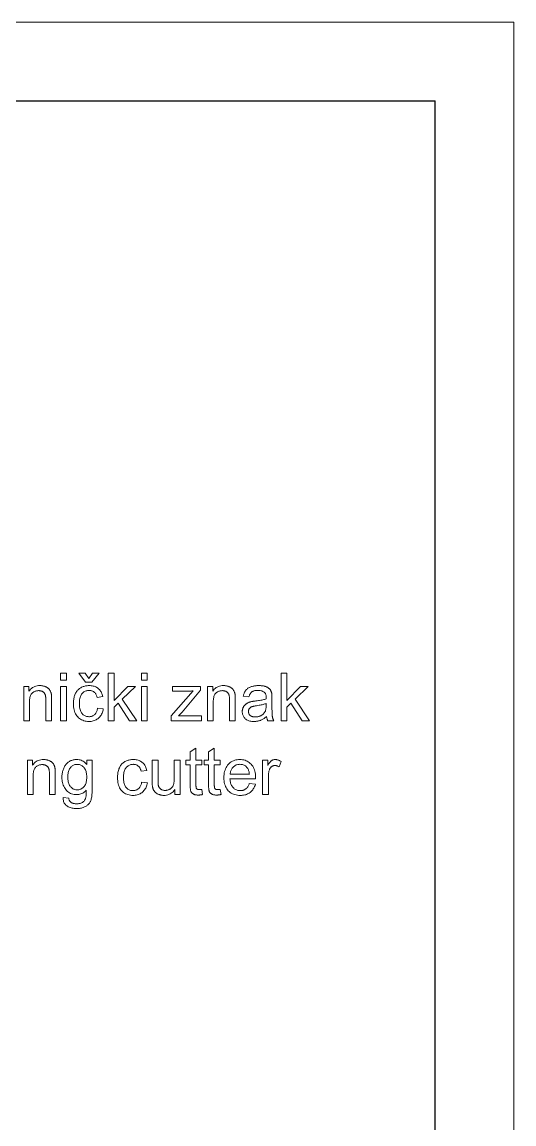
# Model space of a CAD drawing. Extents: x 0 to 297, y 0 to 420.
# Drawn here: x 265.8 to 297, y 350.2 to 420 of the extents above; entities that cross this region are included whole.
import ezdxf

# ---------------------------------------------------------------- set-up
doc = ezdxf.new("R2010")
doc.units = 0

msp = doc.modelspace()

# ---------------------------------------------------------------- linework, layer by layer
at = {"color": 7, "lineweight": 13}
for p in [(0, 420), (297, 0)]:
    msp.add_line(p, (297, 420), dxfattribs=at)
at = {"color": 7, "lineweight": 30}
for p in [(20, 415), (292, 5)]:
    msp.add_line(p, (292, 415), dxfattribs=at)
at = {"color": 7, "lineweight": 13}
for points in [[(268.26, 378.331), (268.26, 378.754), (268.628, 378.754), (268.628, 378.331)], [(270.061, 378.423), (270.286, 378.771), (270.703, 378.771), (270.243, 378.198), (269.85, 378.198), (269.408, 378.771), (269.829, 378.771)], [(271.286, 375.754), (271.286, 378.754), (271.655, 378.754), (271.655, 377.043), (272.526, 377.927), (273.003, 377.927), (272.172, 377.121), (273.087, 375.754), (272.633, 375.754), (271.915, 376.865), (271.655, 376.616), (271.655, 375.754)], [(273.382, 378.331), (273.382, 378.754), (273.75, 378.754), (273.75, 378.331)], [(282.234, 375.754), (282.234, 378.754), (282.603, 378.754), (282.603, 377.043), (283.475, 377.927), (283.951, 377.927), (283.121, 377.121), (284.035, 375.754), (283.581, 375.754), (282.863, 376.865), (282.603, 376.616), (282.603, 375.754)], [(265.927, 375.754), (265.927, 377.927), (266.258, 377.927), (266.258, 377.618), (266.308, 377.686), (266.363, 377.747), (266.421, 377.801), (266.484, 377.848), (266.551, 377.887), (266.622, 377.919), (266.698, 377.944), (266.778, 377.962), (266.862, 377.973), (266.95, 377.977), (266.989, 377.976), (267.027, 377.974), (267.065, 377.97), (267.102, 377.965), (267.139, 377.959), (267.174, 377.951), (267.21, 377.942), (267.244, 377.931), (267.278, 377.919), (267.311, 377.906), (267.343, 377.891), (267.374, 377.876), (267.403, 377.86), (267.43, 377.842), (267.455, 377.824), (267.479, 377.805), (267.501, 377.786), (267.522, 377.765), (267.541, 377.743), (267.558, 377.721), (267.574, 377.697), (267.589, 377.673), (267.602, 377.648), (267.615, 377.622), (267.627, 377.595), (267.638, 377.568), (267.648, 377.539), (267.657, 377.51), (267.665, 377.48), (267.672, 377.449), (267.676, 377.427), (267.68, 377.402), (267.683, 377.373), (267.685, 377.342), (267.688, 377.308), (267.69, 377.271), (267.691, 377.23), (267.692, 377.187), (267.693, 377.14), (267.693, 377.09), (267.693, 375.754), (267.324, 375.754), (267.324, 377.076), (267.324, 377.12), (267.323, 377.162), (267.321, 377.201), (267.318, 377.238), (267.314, 377.273), (267.309, 377.305), (267.303, 377.336), (267.297, 377.364), (267.29, 377.389), (267.282, 377.413), (267.272, 377.435), (267.262, 377.456), (267.25, 377.476), (267.237, 377.495), (267.222, 377.513), (267.206, 377.53), (267.189, 377.547), (267.17, 377.562), (267.15, 377.577), (267.129, 377.591), (267.107, 377.603), (267.084, 377.615), (267.06, 377.625), (267.035, 377.633), (267.01, 377.641), (266.984, 377.647), (266.957, 377.651), (266.93, 377.655), (266.901, 377.657), (266.872, 377.657), (266.826, 377.656), (266.781, 377.651), (266.737, 377.644), (266.694, 377.633), (266.653, 377.62), (266.613, 377.604), (266.574, 377.584), (266.537, 377.562), (266.501, 377.536), (266.466, 377.508), (266.434, 377.475), (266.405, 377.437), (266.379, 377.394), (266.357, 377.346), (266.338, 377.292), (266.323, 377.232), (266.311, 377.167), (266.302, 377.097), (266.297, 377.022), (266.295, 376.941), (266.295, 375.754)], [(268.26, 375.754), (268.26, 377.927), (268.628, 377.927), (268.628, 375.754)], [(270.607, 376.55), (270.969, 376.503), (270.955, 376.43), (270.938, 376.36), (270.917, 376.293), (270.892, 376.23), (270.863, 376.169), (270.831, 376.112), (270.795, 376.059), (270.756, 376.008), (270.712, 375.961), (270.665, 375.917), (270.615, 375.877), (270.563, 375.841), (270.508, 375.809), (270.452, 375.781), (270.393, 375.758), (270.332, 375.739), (270.268, 375.724), (270.203, 375.714), (270.135, 375.707), (270.065, 375.705), (269.977, 375.708), (269.893, 375.717), (269.813, 375.731), (269.736, 375.752), (269.662, 375.778), (269.592, 375.81), (269.526, 375.848), (269.463, 375.892), (269.403, 375.941), (269.347, 375.997), (269.296, 376.058), (269.25, 376.123), (269.209, 376.194), (269.174, 376.27), (269.144, 376.351), (269.12, 376.438), (269.101, 376.529), (269.087, 376.625), (269.079, 376.726), (269.076, 376.833), (269.077, 376.902), (269.081, 376.97), (269.087, 377.036), (269.095, 377.1), (269.105, 377.163), (269.118, 377.223), (269.133, 377.282), (269.151, 377.339), (269.171, 377.395), (269.193, 377.449), (269.217, 377.5), (269.244, 377.549), (269.274, 377.595), (269.306, 377.639), (269.34, 377.68), (269.377, 377.718), (269.416, 377.753), (269.457, 377.786), (269.501, 377.817), (269.548, 377.845), (269.596, 377.87), (269.645, 377.892), (269.695, 377.912), (269.745, 377.929), (269.797, 377.944), (269.849, 377.955), (269.902, 377.965), (269.956, 377.971), (270.011, 377.975), (270.067, 377.977), (270.136, 377.975), (270.203, 377.969), (270.267, 377.96), (270.329, 377.948), (270.388, 377.932), (270.445, 377.912), (270.499, 377.889), (270.551, 377.862), (270.599, 377.832), (270.646, 377.797), (270.689, 377.76), (270.729, 377.72), (270.766, 377.677), (270.8, 377.63), (270.83, 377.581), (270.858, 377.528), (270.882, 377.473), (270.902, 377.415), (270.92, 377.353), (270.934, 377.289), (270.576, 377.234), (270.565, 377.276), (270.553, 377.317), (270.538, 377.355), (270.523, 377.392), (270.505, 377.426), (270.486, 377.457), (270.466, 377.487), (270.444, 377.515), (270.42, 377.54), (270.395, 377.563), (270.369, 377.584), (270.341, 377.603), (270.312, 377.62), (270.282, 377.634), (270.252, 377.646), (270.22, 377.656), (270.187, 377.664), (270.152, 377.669), (270.117, 377.673), (270.081, 377.674), (270.026, 377.672), (269.974, 377.666), (269.923, 377.656), (269.875, 377.642), (269.829, 377.624), (269.785, 377.602), (269.742, 377.576), (269.702, 377.546), (269.665, 377.512), (269.629, 377.474), (269.596, 377.432), (269.566, 377.385), (269.54, 377.334), (269.517, 377.277), (269.498, 377.217), (269.483, 377.151), (269.47, 377.081), (269.462, 377.006), (269.457, 376.927), (269.455, 376.843), (269.456, 376.758), (269.461, 376.677), (269.47, 376.602), (269.482, 376.531), (269.497, 376.465), (269.515, 376.404), (269.537, 376.347), (269.562, 376.295), (269.591, 376.249), (269.623, 376.206), (269.657, 376.169), (269.694, 376.135), (269.732, 376.105), (269.773, 376.079), (269.816, 376.058), (269.861, 376.04), (269.908, 376.026), (269.957, 376.016), (270.008, 376.01), (270.061, 376.008), (270.103, 376.009), (270.144, 376.013), (270.184, 376.02), (270.223, 376.029), (270.26, 376.041), (270.295, 376.056), (270.329, 376.073), (270.362, 376.093), (270.393, 376.116), (270.423, 376.141), (270.451, 376.169), (270.477, 376.2), (270.5, 376.234), (270.522, 376.27), (270.541, 376.31), (270.559, 376.352), (270.574, 376.397), (270.587, 376.445), (270.598, 376.496)], [(273.382, 375.754), (273.382, 377.927), (273.75, 377.927), (273.75, 375.754)], [(275.281, 375.754), (275.281, 376.053), (276.664, 377.641), (276.618, 377.639), (276.572, 377.637), (276.528, 377.635), (276.485, 377.633), (276.443, 377.632), (276.402, 377.631), (276.362, 377.63), (276.323, 377.629), (276.285, 377.629), (276.249, 377.629), (275.363, 377.629), (275.363, 377.927), (277.139, 377.927), (277.139, 377.684), (275.962, 376.305), (275.735, 376.053), (275.784, 376.056), (275.833, 376.06), (275.881, 376.062), (275.928, 376.065), (275.975, 376.067), (276.021, 376.068), (276.067, 376.07), (276.112, 376.071), (276.156, 376.071), (276.2, 376.071), (277.204, 376.071), (277.204, 375.754)], [(277.571, 375.754), (277.571, 377.927), (277.902, 377.927), (277.902, 377.618), (277.952, 377.686), (278.007, 377.747), (278.065, 377.801), (278.128, 377.848), (278.195, 377.887), (278.266, 377.919), (278.342, 377.944), (278.422, 377.962), (278.506, 377.973), (278.594, 377.977), (278.633, 377.976), (278.671, 377.974), (278.709, 377.97), (278.746, 377.965), (278.782, 377.959), (278.818, 377.951), (278.853, 377.942), (278.888, 377.931), (278.922, 377.919), (278.955, 377.906), (278.987, 377.891), (279.018, 377.876), (279.047, 377.86), (279.074, 377.842), (279.099, 377.824), (279.123, 377.805), (279.145, 377.786), (279.166, 377.765), (279.185, 377.743), (279.202, 377.721), (279.218, 377.697), (279.232, 377.673), (279.246, 377.648), (279.259, 377.622), (279.271, 377.595), (279.282, 377.568), (279.292, 377.539), (279.301, 377.51), (279.309, 377.48), (279.316, 377.449), (279.32, 377.427), (279.324, 377.402), (279.327, 377.373), (279.329, 377.342), (279.332, 377.308), (279.333, 377.271), (279.335, 377.23), (279.336, 377.187), (279.337, 377.14), (279.337, 377.09), (279.337, 375.754), (278.968, 375.754), (278.968, 377.076), (278.968, 377.12), (278.967, 377.162), (278.965, 377.201), (278.962, 377.238), (278.958, 377.273), (278.953, 377.305), (278.947, 377.336), (278.941, 377.364), (278.934, 377.389), (278.925, 377.413), (278.916, 377.435), (278.906, 377.456), (278.894, 377.476), (278.88, 377.495), (278.866, 377.513), (278.85, 377.53), (278.833, 377.547), (278.814, 377.562), (278.794, 377.577), (278.773, 377.591), (278.751, 377.603), (278.728, 377.615), (278.704, 377.625), (278.679, 377.633), (278.654, 377.641), (278.628, 377.647), (278.601, 377.651), (278.574, 377.655), (278.545, 377.657), (278.516, 377.657), (278.47, 377.656), (278.425, 377.651), (278.381, 377.644), (278.338, 377.633), (278.297, 377.62), (278.257, 377.604), (278.218, 377.584), (278.181, 377.562), (278.145, 377.536), (278.11, 377.508), (278.078, 377.475), (278.048, 377.437), (278.023, 377.394), (278.001, 377.346), (277.982, 377.292), (277.966, 377.232), (277.954, 377.167), (277.946, 377.097), (277.941, 377.022), (277.939, 376.941), (277.939, 375.754)], [(281.32, 376.022), (281.279, 375.988), (281.238, 375.957), (281.198, 375.927), (281.158, 375.899), (281.119, 375.874), (281.08, 375.85), (281.041, 375.829), (281.002, 375.809), (280.964, 375.792), (280.926, 375.777), (280.888, 375.763), (280.849, 375.751), (280.81, 375.74), (280.77, 375.731), (280.73, 375.723), (280.689, 375.717), (280.647, 375.712), (280.605, 375.708), (280.563, 375.706), (280.52, 375.705), (280.45, 375.707), (280.383, 375.712), (280.32, 375.721), (280.26, 375.733), (280.203, 375.749), (280.15, 375.768), (280.099, 375.791), (280.053, 375.817), (280.009, 375.847), (279.969, 375.88), (279.933, 375.916), (279.9, 375.954), (279.871, 375.994), (279.846, 376.036), (279.825, 376.079), (279.808, 376.125), (279.794, 376.173), (279.784, 376.222), (279.779, 376.274), (279.777, 376.327), (279.777, 376.359), (279.78, 376.39), (279.783, 376.42), (279.788, 376.45), (279.795, 376.48), (279.803, 376.509), (279.812, 376.537), (279.823, 376.565), (279.836, 376.592), (279.849, 376.619), (279.864, 376.645), (279.88, 376.669), (279.897, 376.693), (279.915, 376.716), (279.933, 376.738), (279.953, 376.758), (279.973, 376.778), (279.994, 376.797), (280.017, 376.814), (280.04, 376.831), (280.064, 376.846), (280.088, 376.861), (280.113, 376.875), (280.139, 376.888), (280.165, 376.901), (280.192, 376.912), (280.219, 376.923), (280.247, 376.933), (280.276, 376.943), (280.305, 376.951), (280.328, 376.957), (280.353, 376.963), (280.38, 376.968), (280.409, 376.974), (280.441, 376.979), (280.475, 376.985), (280.511, 376.99), (280.549, 376.996), (280.589, 377.001), (280.632, 377.007), (280.719, 377.017), (280.801, 377.029), (280.879, 377.04), (280.951, 377.052), (281.019, 377.065), (281.083, 377.078), (281.141, 377.091), (281.195, 377.105), (281.245, 377.119), (281.289, 377.133), (281.289, 377.148), (281.29, 377.162), (281.29, 377.174), (281.29, 377.185), (281.291, 377.195), (281.291, 377.204), (281.291, 377.212), (281.291, 377.219), (281.291, 377.225), (281.291, 377.23), (281.29, 377.273), (281.287, 377.314), (281.282, 377.353), (281.274, 377.388), (281.265, 377.421), (281.254, 377.452), (281.24, 377.48), (281.224, 377.505), (281.207, 377.527), (281.187, 377.547), (281.157, 377.571), (281.125, 377.592), (281.09, 377.61), (281.052, 377.627), (281.011, 377.64), (280.968, 377.652), (280.922, 377.66), (280.873, 377.667), (280.821, 377.67), (280.767, 377.672), (280.717, 377.671), (280.669, 377.668), (280.624, 377.663), (280.581, 377.657), (280.541, 377.649), (280.504, 377.639), (280.47, 377.627), (280.438, 377.613), (280.41, 377.598), (280.383, 377.581), (280.359, 377.561), (280.337, 377.539), (280.315, 377.513), (280.295, 377.485), (280.276, 377.454), (280.258, 377.421), (280.242, 377.384), (280.227, 377.345), (280.213, 377.303), (280.2, 377.258), (279.84, 377.307), (279.851, 377.353), (279.862, 377.396), (279.875, 377.438), (279.89, 377.478), (279.905, 377.516), (279.922, 377.553), (279.94, 377.587), (279.959, 377.62), (279.98, 377.652), (280.002, 377.681), (280.025, 377.709), (280.051, 377.735), (280.078, 377.76), (280.108, 377.784), (280.139, 377.807), (280.173, 377.828), (280.209, 377.848), (280.246, 377.866), (280.286, 377.884), (280.327, 377.9), (280.37, 377.914), (280.415, 377.927), (280.461, 377.939), (280.508, 377.949), (280.557, 377.957), (280.607, 377.964), (280.658, 377.97), (280.711, 377.973), (280.765, 377.976), (280.82, 377.977), (280.875, 377.976), (280.928, 377.974), (280.978, 377.971), (281.026, 377.966), (281.073, 377.96), (281.117, 377.953), (281.159, 377.944), (281.199, 377.935), (281.237, 377.924), (281.273, 377.911), (281.307, 377.898), (281.339, 377.884), (281.369, 377.869), (281.397, 377.853), (281.424, 377.837), (281.448, 377.82), (281.471, 377.803), (281.492, 377.785), (281.511, 377.766), (281.528, 377.746), (281.544, 377.726), (281.559, 377.705), (281.573, 377.682), (281.586, 377.659), (281.598, 377.634), (281.609, 377.608), (281.619, 377.582), (281.628, 377.554), (281.636, 377.525), (281.643, 377.496), (281.647, 377.475), (281.65, 377.452), (281.652, 377.426), (281.655, 377.396), (281.657, 377.364), (281.659, 377.328), (281.66, 377.29), (281.661, 377.248), (281.661, 377.204), (281.661, 377.156), (281.661, 376.665), (281.662, 376.566), (281.662, 376.474), (281.664, 376.391), (281.665, 376.314), (281.667, 376.246), (281.67, 376.184), (281.673, 376.131), (281.677, 376.085), (281.681, 376.046), (281.685, 376.015), (281.69, 375.988), (281.696, 375.961), (281.703, 375.934), (281.711, 375.908), (281.72, 375.882), (281.73, 375.856), (281.741, 375.83), (281.752, 375.805), (281.765, 375.779), (281.778, 375.754), (281.393, 375.754), (281.382, 375.777), (281.372, 375.802), (281.363, 375.826), (281.354, 375.852), (281.346, 375.879), (281.339, 375.906), (281.333, 375.934), (281.328, 375.962), (281.323, 375.992)], [(281.289, 376.845), (281.247, 376.829), (281.201, 376.813), (281.151, 376.798), (281.096, 376.783), (281.038, 376.769), (280.976, 376.756), (280.91, 376.742), (280.84, 376.73), (280.766, 376.717), (280.687, 376.706), (280.643, 376.699), (280.602, 376.692), (280.563, 376.685), (280.527, 376.678), (280.493, 376.671), (280.463, 376.664), (280.435, 376.656), (280.409, 376.648), (280.386, 376.64), (280.366, 376.632), (280.348, 376.624), (280.33, 376.614), (280.313, 376.604), (280.298, 376.593), (280.283, 376.582), (280.269, 376.569), (280.255, 376.556), (280.243, 376.542), (280.231, 376.528), (280.221, 376.512), (280.211, 376.496), (280.202, 376.48), (280.195, 376.464), (280.188, 376.447), (280.182, 376.429), (280.178, 376.412), (280.174, 376.394), (280.172, 376.375), (280.17, 376.356), (280.17, 376.337), (280.171, 376.308), (280.174, 376.28), (280.18, 376.253), (280.188, 376.227), (280.198, 376.202), (280.21, 376.178), (280.224, 376.155), (280.241, 376.133), (280.26, 376.112), (280.281, 376.092), (280.305, 376.073), (280.33, 376.056), (280.357, 376.042), (280.387, 376.029), (280.419, 376.018), (280.452, 376.009), (280.488, 376.002), (280.526, 375.998), (280.566, 375.995), (280.608, 375.994), (280.65, 375.995), (280.691, 375.997), (280.731, 376.002), (280.77, 376.009), (280.809, 376.017), (280.846, 376.027), (280.882, 376.039), (280.918, 376.053), (280.953, 376.069), (280.986, 376.087), (281.018, 376.106), (281.049, 376.127), (281.078, 376.149), (281.105, 376.172), (281.13, 376.197), (281.153, 376.223), (281.175, 376.251), (281.195, 376.28), (281.213, 376.31), (281.23, 376.341), (281.241, 376.368), (281.251, 376.396), (281.26, 376.427), (281.268, 376.46), (281.274, 376.496), (281.28, 376.534), (281.284, 376.574), (281.287, 376.617), (281.288, 376.662), (281.289, 376.71)], [(277.213, 371.402), (277.266, 371.076), (277.235, 371.07), (277.205, 371.064), (277.175, 371.059), (277.147, 371.055), (277.118, 371.052), (277.091, 371.049), (277.064, 371.046), (277.038, 371.045), (277.012, 371.044), (276.988, 371.043), (276.948, 371.044), (276.911, 371.046), (276.875, 371.049), (276.841, 371.054), (276.809, 371.059), (276.779, 371.066), (276.751, 371.074), (276.724, 371.084), (276.699, 371.095), (276.676, 371.107), (276.655, 371.12), (276.635, 371.134), (276.616, 371.148), (276.599, 371.164), (276.582, 371.18), (276.567, 371.197), (276.554, 371.215), (276.542, 371.234), (276.531, 371.253), (276.521, 371.274), (276.512, 371.297), (276.505, 371.324), (276.498, 371.356), (276.492, 371.393), (276.487, 371.434), (276.483, 371.48), (276.48, 371.53), (276.478, 371.585), (276.476, 371.644), (276.476, 371.708), (276.476, 372.959), (276.206, 372.959), (276.206, 373.245), (276.476, 373.245), (276.476, 373.784), (276.842, 374.005), (276.842, 373.245), (277.213, 373.245), (277.213, 372.959), (276.842, 372.959), (276.842, 371.688), (276.842, 371.658), (276.843, 371.629), (276.844, 371.604), (276.845, 371.58), (276.847, 371.559), (276.849, 371.539), (276.852, 371.523), (276.855, 371.508), (276.858, 371.496), (276.862, 371.485), (276.866, 371.477), (276.87, 371.468), (276.876, 371.46), (276.881, 371.452), (276.887, 371.445), (276.894, 371.438), (276.901, 371.431), (276.909, 371.425), (276.917, 371.419), (276.925, 371.414), (276.934, 371.409), (276.944, 371.404), (276.955, 371.4), (276.966, 371.397), (276.979, 371.394), (276.992, 371.391), (277.005, 371.39), (277.02, 371.388), (277.035, 371.387), (277.051, 371.387), (277.064, 371.387), (277.077, 371.388), (277.091, 371.388), (277.106, 371.389), (277.122, 371.391), (277.139, 371.392), (277.156, 371.394), (277.174, 371.396), (277.193, 371.399)], [(278.377, 371.402), (278.43, 371.076), (278.399, 371.07), (278.369, 371.064), (278.34, 371.059), (278.311, 371.055), (278.283, 371.052), (278.255, 371.049), (278.229, 371.046), (278.202, 371.045), (278.177, 371.044), (278.152, 371.043), (278.113, 371.044), (278.075, 371.046), (278.04, 371.049), (278.006, 371.054), (277.974, 371.059), (277.944, 371.066), (277.915, 371.074), (277.889, 371.084), (277.864, 371.095), (277.841, 371.107), (277.819, 371.12), (277.799, 371.134), (277.78, 371.148), (277.763, 371.164), (277.747, 371.18), (277.732, 371.197), (277.718, 371.215), (277.706, 371.234), (277.695, 371.253), (277.685, 371.274), (277.677, 371.297), (277.669, 371.324), (277.662, 371.356), (277.657, 371.393), (277.652, 371.434), (277.648, 371.48), (277.644, 371.53), (277.642, 371.585), (277.641, 371.644), (277.64, 371.708), (277.64, 372.959), (277.37, 372.959), (277.37, 373.245), (277.64, 373.245), (277.64, 373.784), (278.007, 374.005), (278.007, 373.245), (278.377, 373.245), (278.377, 372.959), (278.007, 372.959), (278.007, 371.688), (278.007, 371.658), (278.007, 371.629), (278.008, 371.604), (278.01, 371.58), (278.011, 371.559), (278.014, 371.539), (278.016, 371.523), (278.019, 371.508), (278.022, 371.496), (278.026, 371.485), (278.03, 371.477), (278.035, 371.468), (278.04, 371.46), (278.046, 371.452), (278.052, 371.445), (278.058, 371.438), (278.065, 371.431), (278.073, 371.425), (278.081, 371.419), (278.09, 371.414), (278.099, 371.409), (278.109, 371.404), (278.119, 371.4), (278.131, 371.397), (278.143, 371.394), (278.156, 371.391), (278.17, 371.39), (278.184, 371.388), (278.199, 371.387), (278.215, 371.387), (278.228, 371.387), (278.241, 371.388), (278.256, 371.388), (278.271, 371.389), (278.286, 371.391), (278.303, 371.392), (278.32, 371.394), (278.338, 371.396), (278.357, 371.399)], [(266.156, 371.072), (266.156, 373.245), (266.488, 373.245), (266.488, 372.936), (266.538, 373.004), (266.592, 373.065), (266.65, 373.119), (266.713, 373.165), (266.78, 373.205), (266.851, 373.237), (266.927, 373.262), (267.007, 373.28), (267.091, 373.291), (267.179, 373.294), (267.218, 373.294), (267.257, 373.292), (267.294, 373.288), (267.331, 373.283), (267.368, 373.277), (267.404, 373.269), (267.439, 373.26), (267.473, 373.249), (267.507, 373.237), (267.54, 373.224), (267.573, 373.209), (267.603, 373.194), (267.632, 373.177), (267.659, 373.16), (267.684, 373.142), (267.708, 373.123), (267.73, 373.103), (267.751, 373.083), (267.77, 373.061), (267.787, 373.039), (267.803, 373.015), (267.818, 372.991), (267.832, 372.966), (267.845, 372.94), (267.857, 372.913), (267.868, 372.886), (267.878, 372.857), (267.887, 372.828), (267.895, 372.798), (267.902, 372.766), (267.905, 372.744), (267.909, 372.719), (267.912, 372.691), (267.915, 372.66), (267.917, 372.626), (267.919, 372.588), (267.92, 372.548), (267.921, 372.505), (267.922, 372.458), (267.922, 372.408), (267.922, 371.072), (267.554, 371.072), (267.554, 372.394), (267.553, 372.438), (267.552, 372.48), (267.55, 372.519), (267.547, 372.556), (267.543, 372.591), (267.538, 372.623), (267.533, 372.654), (267.526, 372.681), (267.519, 372.707), (267.511, 372.731), (267.501, 372.753), (267.491, 372.773), (267.479, 372.794), (267.466, 372.813), (267.451, 372.831), (267.435, 372.848), (267.418, 372.865), (267.399, 372.88), (267.379, 372.895), (267.358, 372.909), (267.336, 372.921), (267.313, 372.933), (267.289, 372.943), (267.265, 372.951), (267.239, 372.959), (267.213, 372.965), (267.186, 372.969), (267.159, 372.973), (267.131, 372.975), (267.101, 372.975), (267.055, 372.974), (267.01, 372.969), (266.966, 372.962), (266.923, 372.951), (266.882, 372.938), (266.842, 372.921), (266.804, 372.902), (266.766, 372.88), (266.73, 372.854), (266.695, 372.826), (266.663, 372.793), (266.634, 372.755), (266.608, 372.712), (266.586, 372.663), (266.567, 372.609), (266.552, 372.55), (266.54, 372.485), (266.531, 372.415), (266.526, 372.34), (266.524, 372.259), (266.524, 371.072)], [(268.419, 370.892), (268.777, 370.839), (268.783, 370.807), (268.79, 370.776), (268.798, 370.747), (268.808, 370.721), (268.82, 370.696), (268.833, 370.672), (268.848, 370.651), (268.865, 370.631), (268.883, 370.613), (268.902, 370.597), (268.931, 370.578), (268.961, 370.56), (268.994, 370.545), (269.028, 370.532), (269.064, 370.521), (269.103, 370.511), (269.143, 370.504), (269.186, 370.499), (269.23, 370.496), (269.277, 370.495), (269.327, 370.496), (269.374, 370.499), (269.42, 370.504), (269.463, 370.511), (269.503, 370.521), (269.542, 370.532), (269.578, 370.545), (269.611, 370.56), (269.643, 370.578), (269.672, 370.597), (269.699, 370.619), (269.724, 370.641), (269.747, 370.666), (269.769, 370.692), (269.788, 370.72), (269.806, 370.75), (269.822, 370.781), (269.837, 370.813), (269.849, 370.848), (269.86, 370.884), (269.865, 370.909), (269.87, 370.939), (269.874, 370.974), (269.878, 371.013), (269.881, 371.058), (269.883, 371.108), (269.885, 371.163), (269.886, 371.222), (269.887, 371.287), (269.887, 371.357), (269.837, 371.302), (269.785, 371.254), (269.731, 371.211), (269.674, 371.174), (269.615, 371.143), (269.554, 371.118), (269.49, 371.098), (269.424, 371.083), (269.356, 371.075), (269.285, 371.072), (269.197, 371.075), (269.114, 371.085), (269.034, 371.101), (268.959, 371.124), (268.887, 371.153), (268.82, 371.188), (268.757, 371.23), (268.698, 371.279), (268.642, 371.334), (268.591, 371.395), (268.545, 371.461), (268.503, 371.53), (268.466, 371.601), (268.434, 371.675), (268.407, 371.751), (268.385, 371.83), (268.368, 371.911), (268.355, 371.995), (268.348, 372.082), (268.346, 372.171), (268.347, 372.233), (268.35, 372.293), (268.356, 372.353), (268.364, 372.412), (268.374, 372.47), (268.386, 372.527), (268.401, 372.583), (268.418, 372.638), (268.437, 372.692), (268.458, 372.745), (268.482, 372.796), (268.507, 372.845), (268.535, 372.892), (268.564, 372.936), (268.596, 372.978), (268.63, 373.017), (268.665, 373.054), (268.703, 373.089), (268.743, 373.121), (268.785, 373.151), (268.828, 373.178), (268.873, 373.203), (268.92, 373.224), (268.968, 373.243), (269.017, 373.259), (269.068, 373.272), (269.121, 373.282), (269.175, 373.289), (269.23, 373.293), (269.287, 373.294), (269.363, 373.291), (269.435, 373.282), (269.506, 373.266), (269.573, 373.245), (269.638, 373.217), (269.7, 373.182), (269.759, 373.142), (269.816, 373.095), (269.87, 373.042), (269.921, 372.983), (269.921, 373.245), (270.261, 373.245), (270.261, 371.367), (270.26, 371.268), (270.257, 371.176), (270.252, 371.089), (270.245, 371.008), (270.235, 370.933), (270.224, 370.864), (270.21, 370.801), (270.195, 370.744), (270.177, 370.693), (270.158, 370.647), (270.136, 370.606), (270.112, 370.566), (270.085, 370.528), (270.056, 370.492), (270.024, 370.458), (269.99, 370.425), (269.954, 370.395), (269.915, 370.366), (269.874, 370.338), (269.83, 370.313), (269.784, 370.29), (269.737, 370.269), (269.687, 370.25), (269.634, 370.234), (269.58, 370.221), (269.524, 370.21), (269.466, 370.201), (269.406, 370.195), (269.343, 370.191), (269.279, 370.19), (269.203, 370.192), (269.129, 370.197), (269.059, 370.206), (268.992, 370.218), (268.927, 370.234), (268.866, 370.253), (268.808, 370.276), (268.752, 370.302), (268.7, 370.332), (268.651, 370.365), (268.605, 370.402), (268.565, 370.442), (268.529, 370.486), (268.499, 370.533), (268.473, 370.584), (268.452, 370.639), (268.437, 370.697), (268.426, 370.758), (268.42, 370.823)], [(268.724, 372.198), (268.726, 372.114), (268.731, 372.036), (268.74, 371.962), (268.751, 371.892), (268.767, 371.828), (268.785, 371.768), (268.807, 371.712), (268.833, 371.661), (268.862, 371.615), (268.894, 371.573), (268.929, 371.536), (268.965, 371.503), (269.004, 371.473), (269.044, 371.448), (269.085, 371.426), (269.129, 371.408), (269.174, 371.395), (269.221, 371.385), (269.269, 371.379), (269.32, 371.377), (269.37, 371.379), (269.418, 371.385), (269.465, 371.395), (269.51, 371.408), (269.553, 371.426), (269.595, 371.447), (269.635, 371.473), (269.673, 371.502), (269.71, 371.535), (269.745, 371.572), (269.778, 371.614), (269.807, 371.659), (269.833, 371.71), (269.855, 371.764), (269.874, 371.823), (269.89, 371.887), (269.902, 371.955), (269.91, 372.027), (269.916, 372.104), (269.917, 372.185), (269.915, 372.263), (269.91, 372.337), (269.901, 372.407), (269.889, 372.473), (269.873, 372.535), (269.854, 372.593), (269.831, 372.648), (269.804, 372.698), (269.774, 372.744), (269.74, 372.787), (269.704, 372.825), (269.667, 372.86), (269.628, 372.89), (269.587, 372.917), (269.545, 372.939), (269.502, 372.957), (269.457, 372.971), (269.411, 372.981), (269.363, 372.987), (269.314, 372.99), (269.265, 372.988), (269.218, 372.982), (269.173, 372.972), (269.129, 372.958), (269.086, 372.94), (269.045, 372.918), (269.006, 372.892), (268.968, 372.862), (268.931, 372.828), (268.896, 372.79), (268.863, 372.748), (268.834, 372.702), (268.808, 372.653), (268.786, 372.599), (268.767, 372.542), (268.752, 372.481), (268.74, 372.416), (268.731, 372.347), (268.726, 372.274)], [(273.4, 371.868), (273.762, 371.821), (273.749, 371.748), (273.731, 371.678), (273.71, 371.611), (273.685, 371.547), (273.657, 371.487), (273.625, 371.43), (273.589, 371.376), (273.549, 371.326), (273.506, 371.279), (273.459, 371.235), (273.409, 371.194), (273.356, 371.158), (273.302, 371.127), (273.245, 371.099), (273.186, 371.076), (273.125, 371.057), (273.062, 371.042), (272.996, 371.031), (272.928, 371.025), (272.858, 371.023), (272.77, 371.026), (272.686, 371.035), (272.606, 371.049), (272.529, 371.07), (272.456, 371.096), (272.386, 371.128), (272.319, 371.166), (272.256, 371.21), (272.197, 371.259), (272.141, 371.315), (272.089, 371.375), (272.043, 371.441), (272.002, 371.512), (271.967, 371.588), (271.937, 371.669), (271.913, 371.755), (271.894, 371.847), (271.88, 371.943), (271.872, 372.044), (271.87, 372.15), (271.871, 372.22), (271.874, 372.288), (271.88, 372.354), (271.888, 372.418), (271.899, 372.48), (271.911, 372.541), (271.927, 372.6), (271.944, 372.657), (271.964, 372.713), (271.986, 372.766), (272.011, 372.818), (272.038, 372.867), (272.067, 372.913), (272.099, 372.957), (272.133, 372.997), (272.17, 373.036), (272.209, 373.071), (272.251, 373.104), (272.295, 373.135), (272.341, 373.162), (272.389, 373.188), (272.438, 373.21), (272.488, 373.23), (272.539, 373.247), (272.59, 373.261), (272.642, 373.273), (272.696, 373.283), (272.75, 373.289), (272.804, 373.293), (272.86, 373.294), (272.929, 373.293), (272.996, 373.287), (273.061, 373.278), (273.123, 373.266), (273.182, 373.25), (273.238, 373.23), (273.292, 373.207), (273.344, 373.18), (273.393, 373.149), (273.439, 373.115), (273.482, 373.078), (273.523, 373.038), (273.56, 372.994), (273.593, 372.948), (273.624, 372.899), (273.651, 372.846), (273.675, 372.791), (273.696, 372.733), (273.713, 372.671), (273.728, 372.607), (273.37, 372.552), (273.358, 372.594), (273.346, 372.635), (273.332, 372.673), (273.316, 372.709), (273.299, 372.743), (273.28, 372.775), (273.259, 372.805), (273.237, 372.833), (273.214, 372.858), (273.188, 372.881), (273.162, 372.902), (273.134, 372.921), (273.106, 372.937), (273.076, 372.952), (273.045, 372.964), (273.013, 372.974), (272.98, 372.982), (272.946, 372.987), (272.911, 372.99), (272.874, 372.992), (272.82, 372.99), (272.767, 372.984), (272.717, 372.974), (272.668, 372.96), (272.622, 372.942), (272.578, 372.92), (272.536, 372.894), (272.496, 372.864), (272.458, 372.83), (272.422, 372.792), (272.389, 372.75), (272.359, 372.703), (272.333, 372.651), (272.311, 372.595), (272.292, 372.534), (272.276, 372.469), (272.264, 372.399), (272.255, 372.324), (272.25, 372.245), (272.248, 372.161), (272.25, 372.076), (272.255, 371.995), (272.263, 371.92), (272.275, 371.849), (272.29, 371.783), (272.309, 371.721), (272.33, 371.665), (272.355, 371.613), (272.384, 371.566), (272.416, 371.524), (272.451, 371.487), (272.487, 371.453), (272.526, 371.423), (272.567, 371.397), (272.609, 371.375), (272.654, 371.358), (272.701, 371.344), (272.75, 371.334), (272.801, 371.328), (272.854, 371.326), (272.896, 371.327), (272.938, 371.331), (272.978, 371.338), (273.016, 371.347), (273.053, 371.359), (273.088, 371.374), (273.122, 371.391), (273.155, 371.411), (273.186, 371.434), (273.216, 371.459), (273.244, 371.487), (273.27, 371.518), (273.294, 371.552), (273.315, 371.588), (273.335, 371.628), (273.352, 371.67), (273.367, 371.715), (273.38, 371.763), (273.391, 371.814)], [(275.502, 371.072), (275.502, 371.391), (275.449, 371.321), (275.393, 371.259), (275.333, 371.203), (275.27, 371.156), (275.203, 371.115), (275.132, 371.082), (275.057, 371.056), (274.979, 371.038), (274.898, 371.027), (274.812, 371.023), (274.774, 371.024), (274.736, 371.026), (274.699, 371.03), (274.662, 371.035), (274.626, 371.041), (274.591, 371.049), (274.555, 371.059), (274.521, 371.07), (274.487, 371.083), (274.453, 371.097), (274.421, 371.112), (274.39, 371.128), (274.361, 371.144), (274.333, 371.162), (274.308, 371.18), (274.284, 371.199), (274.262, 371.218), (274.241, 371.239), (274.223, 371.26), (274.205, 371.282), (274.19, 371.305), (274.175, 371.328), (274.161, 371.353), (274.148, 371.379), (274.137, 371.406), (274.126, 371.434), (274.116, 371.463), (274.107, 371.492), (274.099, 371.523), (274.092, 371.555), (274.088, 371.578), (274.084, 371.603), (274.08, 371.632), (274.077, 371.662), (274.075, 371.695), (274.073, 371.731), (274.071, 371.769), (274.07, 371.81), (274.07, 371.853), (274.069, 371.899), (274.069, 373.245), (274.438, 373.245), (274.438, 372.04), (274.438, 371.984), (274.439, 371.932), (274.44, 371.884), (274.441, 371.839), (274.443, 371.799), (274.446, 371.762), (274.449, 371.728), (274.452, 371.699), (274.456, 371.673), (274.46, 371.651), (274.468, 371.623), (274.477, 371.596), (274.488, 371.57), (274.501, 371.545), (274.514, 371.521), (274.53, 371.499), (274.547, 371.478), (274.566, 371.459), (274.586, 371.44), (274.608, 371.423), (274.631, 371.407), (274.655, 371.393), (274.68, 371.381), (274.706, 371.37), (274.733, 371.361), (274.762, 371.353), (274.791, 371.348), (274.822, 371.343), (274.853, 371.341), (274.886, 371.34), (274.919, 371.341), (274.951, 371.344), (274.983, 371.348), (275.015, 371.354), (275.047, 371.361), (275.077, 371.371), (275.108, 371.382), (275.138, 371.394), (275.168, 371.409), (275.197, 371.425), (275.225, 371.443), (275.252, 371.461), (275.276, 371.482), (275.3, 371.503), (275.321, 371.525), (275.341, 371.549), (275.359, 371.574), (275.375, 371.6), (275.39, 371.628), (275.403, 371.656), (275.414, 371.687), (275.424, 371.72), (275.433, 371.756), (275.441, 371.794), (275.448, 371.836), (275.453, 371.879), (275.458, 371.926), (275.461, 371.975), (275.462, 372.027), (275.463, 372.081), (275.463, 373.245), (275.831, 373.245), (275.831, 371.072)], [(280.225, 371.772), (280.606, 371.725), (280.586, 371.66), (280.563, 371.597), (280.538, 371.538), (280.509, 371.482), (280.477, 371.429), (280.442, 371.378), (280.404, 371.331), (280.363, 371.287), (280.319, 371.245), (280.272, 371.207), (280.222, 371.172), (280.169, 371.141), (280.114, 371.113), (280.056, 371.089), (279.995, 371.069), (279.931, 371.052), (279.865, 371.04), (279.796, 371.03), (279.724, 371.025), (279.65, 371.023), (279.556, 371.026), (279.467, 371.035), (279.382, 371.049), (279.3, 371.07), (279.222, 371.096), (279.149, 371.129), (279.079, 371.167), (279.013, 371.211), (278.952, 371.261), (278.894, 371.317), (278.841, 371.378), (278.793, 371.444), (278.751, 371.514), (278.715, 371.589), (278.684, 371.669), (278.659, 371.754), (278.64, 371.844), (278.626, 371.938), (278.617, 372.037), (278.614, 372.14), (278.617, 372.247), (278.626, 372.35), (278.64, 372.447), (278.66, 372.54), (278.685, 372.627), (278.716, 372.71), (278.753, 372.788), (278.795, 372.861), (278.843, 372.929), (278.897, 372.992), (278.955, 373.049), (279.016, 373.101), (279.081, 373.146), (279.15, 373.185), (279.221, 373.219), (279.296, 373.246), (279.374, 373.267), (279.456, 373.282), (279.541, 373.291), (279.629, 373.294), (279.715, 373.291), (279.797, 373.283), (279.877, 373.268), (279.953, 373.247), (280.025, 373.22), (280.095, 373.188), (280.161, 373.149), (280.225, 373.105), (280.285, 373.054), (280.342, 372.998), (280.394, 372.936), (280.441, 372.869), (280.482, 372.798), (280.518, 372.722), (280.549, 372.641), (280.574, 372.555), (280.593, 372.464), (280.607, 372.368), (280.615, 372.268), (280.618, 372.163), (280.618, 372.156), (280.618, 372.148), (280.618, 372.14), (280.617, 372.131), (280.617, 372.122), (280.617, 372.112), (280.617, 372.101), (280.617, 372.089), (280.616, 372.077), (280.616, 372.065), (278.995, 372.065), (279.001, 371.995), (279.01, 371.928), (279.022, 371.865), (279.037, 371.805), (279.056, 371.748), (279.078, 371.695), (279.103, 371.645), (279.131, 371.599), (279.163, 371.556), (279.198, 371.516), (279.235, 371.48), (279.274, 371.448), (279.315, 371.419), (279.358, 371.394), (279.402, 371.373), (279.449, 371.356), (279.497, 371.343), (279.547, 371.333), (279.598, 371.328), (279.652, 371.326), (279.692, 371.327), (279.731, 371.33), (279.768, 371.335), (279.805, 371.343), (279.84, 371.352), (279.874, 371.364), (279.906, 371.378), (279.938, 371.394), (279.969, 371.412), (279.998, 371.432), (280.026, 371.455), (280.053, 371.48), (280.078, 371.507), (280.103, 371.538), (280.126, 371.57), (280.148, 371.606), (280.169, 371.643), (280.189, 371.684), (280.208, 371.727)], [(279.016, 372.367), (280.229, 372.367), (280.223, 372.421), (280.216, 372.472), (280.206, 372.52), (280.195, 372.565), (280.182, 372.607), (280.167, 372.647), (280.151, 372.684), (280.132, 372.718), (280.112, 372.75), (280.09, 372.779), (280.054, 372.819), (280.015, 372.855), (279.975, 372.887), (279.932, 372.915), (279.888, 372.938), (279.841, 372.958), (279.792, 372.972), (279.741, 372.983), (279.689, 372.989), (279.633, 372.992), (279.584, 372.99), (279.535, 372.985), (279.489, 372.976), (279.443, 372.964), (279.4, 372.949), (279.358, 372.93), (279.318, 372.908), (279.279, 372.883), (279.242, 372.854), (279.207, 372.822), (279.174, 372.787), (279.144, 372.749), (279.117, 372.709), (279.093, 372.667), (279.073, 372.623), (279.055, 372.577), (279.04, 372.528), (279.029, 372.477), (279.021, 372.423)], [(281.064, 371.072), (281.064, 373.245), (281.395, 373.245), (281.395, 372.916), (281.421, 372.961), (281.445, 373.002), (281.47, 373.04), (281.494, 373.076), (281.517, 373.108), (281.541, 373.137), (281.564, 373.162), (281.586, 373.185), (281.608, 373.204), (281.63, 373.221), (281.651, 373.235), (281.674, 373.247), (281.696, 373.258), (281.719, 373.268), (281.743, 373.276), (281.766, 373.283), (281.791, 373.288), (281.815, 373.291), (281.841, 373.294), (281.866, 373.294), (281.903, 373.293), (281.941, 373.29), (281.978, 373.284), (282.016, 373.275), (282.054, 373.265), (282.092, 373.252), (282.13, 373.236), (282.168, 373.218), (282.206, 373.198), (282.245, 373.176), (282.118, 372.834), (282.091, 372.849), (282.064, 372.863), (282.037, 372.875), (282.01, 372.885), (281.983, 372.894), (281.956, 372.901), (281.929, 372.907), (281.902, 372.911), (281.875, 372.913), (281.848, 372.914), (281.824, 372.913), (281.8, 372.911), (281.777, 372.907), (281.755, 372.902), (281.733, 372.896), (281.712, 372.888), (281.691, 372.878), (281.67, 372.867), (281.65, 372.855), (281.631, 372.841), (281.612, 372.826), (281.595, 372.81), (281.578, 372.793), (281.563, 372.774), (281.548, 372.754), (281.535, 372.734), (281.523, 372.712), (281.512, 372.689), (281.502, 372.665), (281.494, 372.64), (281.482, 372.6), (281.472, 372.56), (281.462, 372.518), (281.454, 372.477), (281.448, 372.434), (281.442, 372.391), (281.438, 372.346), (281.435, 372.302), (281.433, 372.256), (281.432, 372.21), (281.432, 371.072)]]:
    msp.add_lwpolyline(points, close=True, dxfattribs=at)

doc.saveas('drawing.dxf')
